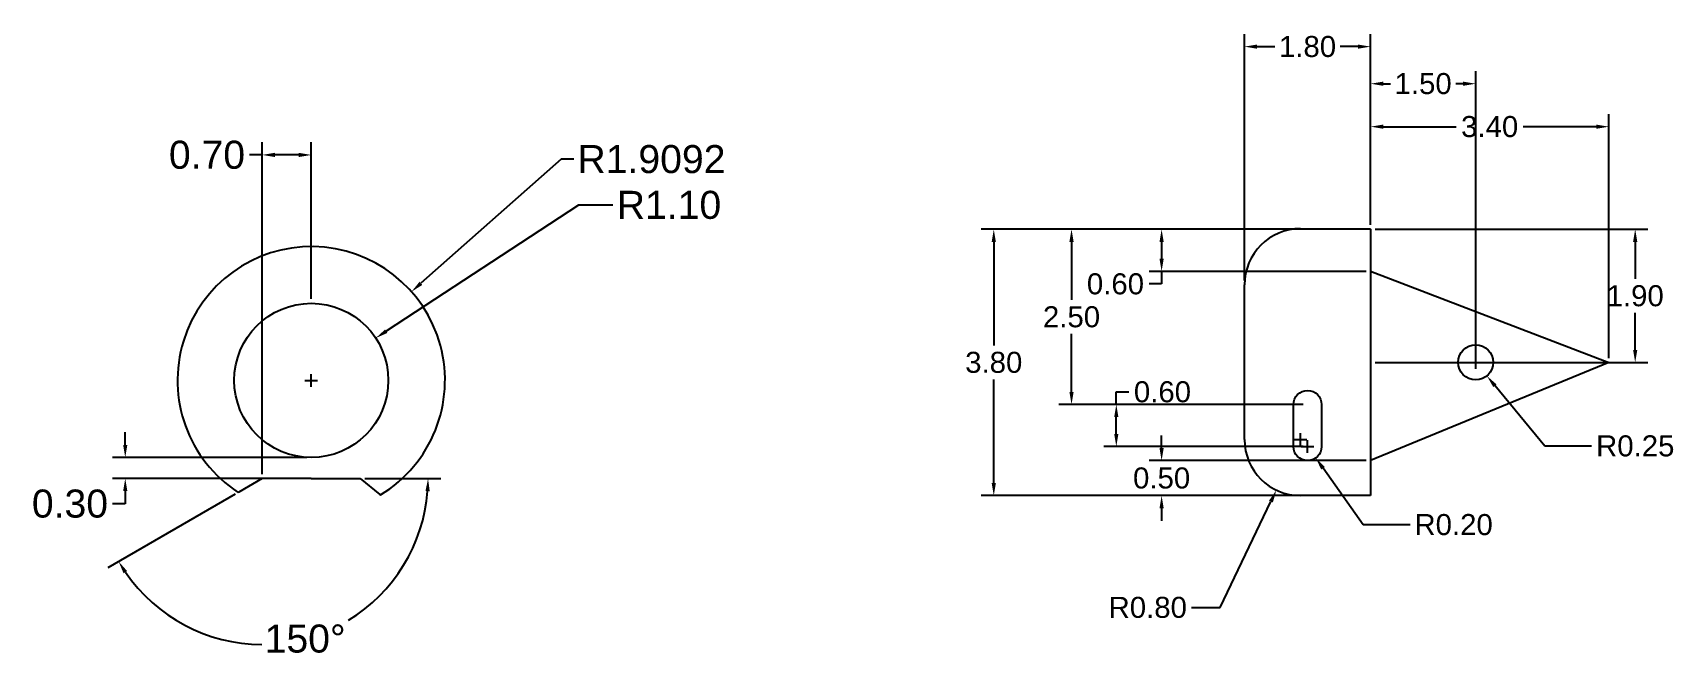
# Model space of a CAD drawing. Header units: inches. Extents: x 19.6 to 43, y 7 to 15.9.
import ezdxf

# ---------------------------------------------------------------- set-up
doc = ezdxf.new("R2010")
doc.units = ezdxf.units.IN
doc.header["$MEASUREMENT"] = 0
for name, color, linetype in [('Acoperire', 1, 'Continuous'), ('Aerisire', 3, 'Continuous'), ('Anotari', 40, 'Continuous'), ('Evacuare', 4, 'Continuous')]:
    doc.layers.add(name, color=color, linetype=linetype)
doc.styles.get("Standard").update_dxf_attribs({"font": 'arial.ttf'})
doc.dimstyles.get("Standard").update_dxf_attribs({"dimtxt": 0.18, "dimasz": 0.18, "dimexe": 0.18, "dimexo": 0.0625, "dimgap": 0.09, "dimtad": 0, "dimtih": 1, "dimtoh": 1, "dimdec": 4, "dimzin": 0, "dimdsep": 46, "dimtxsty": 'Standard', "dimcen": 0.09, "dimadec": 0, "dimazin": 0, "dimtfac": 1, "dimtdec": 4, "dimtofl": 0, "dimtmove": 0, "dimatfit": 3, "dimfxl": 1, "dimtolj": 1, "dimtzin": 0, "dimarcsym": 0})

# ---------------------------------------------------------------- blocks, each defined once
blk = doc.blocks.new('*D16')
at = {"layer": 'Anotari', "color": 0, "lineweight": -2, "transparency": 16777216}
for p, q in [((27.382, 13.48), (24.637, 11.68)), ((27.873, 13.48), (27.382, 13.48)), ((23.567, 10.888), (23.567, 11.068)), ((23.477, 10.978), (23.657, 10.978))]:
    blk.add_line(p, q, dxfattribs=at)
at = {"layer": 'Anotari', "color": 0, "transparency": 16777216}
blk.add_solid([(24.621, 11.705), (24.653, 11.655), (24.487, 11.582)], dxfattribs=at)
at = {"layer": 'Defpoints', "color": 0, "transparency": 16777216}
for p in [(24.487, 11.582), (23.567, 10.978)]:
    blk.add_point(p, dxfattribs=at)
at = {"layer": 'Anotari', "color": 0, "transparency": 16777216, "insert": (28.673, 13.48), "char_height": 0.4, "attachment_point": 5}
blk.add_mtext('\\A1;R1.10', dxfattribs=at)
blk = doc.blocks.new('*D12')
at = {"layer": 'Anotari', "color": 0, "lineweight": -2, "transparency": 16777216}
for p, q in [((27.133, 14.133), (25.132, 12.363)), ((27.313, 14.133), (27.133, 14.133)), ((23.567, 10.888), (23.567, 11.068)), ((23.477, 10.978), (23.657, 10.978))]:
    blk.add_line(p, q, dxfattribs=at)
at = {"layer": 'Anotari', "color": 0, "transparency": 16777216}
blk.add_solid([(25.112, 12.385), (25.151, 12.34), (24.997, 12.243)], dxfattribs=at)
at = {"layer": 'Defpoints', "color": 0, "transparency": 16777216}
for p in [(24.997, 12.243), (23.567, 10.978)]:
    blk.add_point(p, dxfattribs=at)
at = {"layer": 'Anotari', "color": 0, "transparency": 16777216, "insert": (28.423, 14.133), "char_height": 0.4, "attachment_point": 5}
blk.add_mtext('\\A1;R1.9092', dxfattribs=at)
blk = doc.blocks.new('*D13')
at = {"layer": 'Anotari', "color": 0, "lineweight": -2, "transparency": 16777216}
for p, q in [((22.867, 9.641), (22.867, 14.375)), ((23.567, 12.141), (23.567, 14.375)), ((22.867, 14.195), (22.687, 14.195)), ((23.387, 14.195), (23.047, 14.195))]:
    blk.add_line(p, q, dxfattribs=at)
at = {"layer": 'Anotari', "color": 0, "transparency": 16777216}
for points in [[(23.047, 14.225), (23.047, 14.165), (22.867, 14.195)], [(23.387, 14.225), (23.387, 14.165), (23.567, 14.195)]]:
    blk.add_solid(points, dxfattribs=at)
at = {"layer": 'Defpoints', "color": 0, "transparency": 16777216}
for p in [(22.867, 14.195), (23.567, 12.078), (22.867, 9.578)]:
    blk.add_point(p, dxfattribs=at)
at = {"layer": 'Anotari', "color": 0, "transparency": 16777216, "insert": (22.078, 14.195), "char_height": 0.4, "attachment_point": 5}
blk.add_mtext('\\A1;0.70', dxfattribs=at)
blk = doc.blocks.new('*D14')
at = {"layer": 'Anotari', "color": 0, "lineweight": -2, "transparency": 16777216}
for p, q in [((20.911, 10.058), (20.911, 10.238)), ((23.504, 9.878), (20.731, 9.878)), ((23.504, 9.578), (20.731, 9.578)), ((20.911, 9.398), (20.911, 9.218)), ((20.911, 9.218), (20.731, 9.218))]:
    blk.add_line(p, q, dxfattribs=at)
at = {"layer": 'Anotari', "color": 0, "transparency": 16777216}
for points in [[(20.881, 10.058), (20.941, 10.058), (20.911, 9.878)], [(20.881, 9.398), (20.941, 9.398), (20.911, 9.578)]]:
    blk.add_solid(points, dxfattribs=at)
at = {"layer": 'Defpoints', "color": 0, "transparency": 16777216}
for p in [(23.567, 9.878), (20.911, 9.578), (23.567, 9.578)]:
    blk.add_point(p, dxfattribs=at)
at = {"layer": 'Anotari', "color": 0, "transparency": 16777216, "insert": (20.122, 9.218), "char_height": 0.4, "attachment_point": 5}
blk.add_mtext('\\A1;0.30', dxfattribs=at)
blk = doc.blocks.new('*D15')
at = {"layer": 'Anotari', "color": 0, "lineweight": -2, "transparency": 16777216}
for p, q in [((24.329, 9.578), (25.414, 9.578)), ((22.478, 9.354), (20.661, 8.305))]:
    blk.add_line(p, q, dxfattribs=at)
for start, end in [(301.3496, 355.6425), (214.3575, 269.8499)]:
    blk.add_arc((22.867, 9.578), 2.367, start, end, dxfattribs=at)
at = {"layer": 'Anotari', "color": 0, "transparency": 16777216}
for points in [[(25.197, 9.4), (25.257, 9.397), (25.234, 9.578)], [(20.887, 8.226), (20.938, 8.258), (20.816, 8.395)]]:
    blk.add_solid(points, dxfattribs=at)
at = {"layer": 'Defpoints', "color": 0, "transparency": 16777216}
for p in [(22.532, 9.385), (22.867, 9.578), (23.567, 9.578), (24.267, 9.578), (22.456, 7.247)]:
    blk.add_point(p, dxfattribs=at)
at = {"layer": 'Anotari', "color": 0, "transparency": 16777216, "insert": (23.479, 7.292), "char_height": 0.4, "attachment_point": 5}
blk.add_mtext('\\A1;150°', dxfattribs=at)
blk = doc.blocks.new('*D31')
at = {"layer": 'Anotari', "color": 0, "lineweight": -2, "transparency": 16777216}
for p, q in [((36.888, 12.405), (36.888, 15.92)), ((37.068, 15.74), (37.323, 15.74)), ((38.508, 15.74), (38.253, 15.74)), ((38.688, 13.197), (38.688, 15.92))]:
    blk.add_line(p, q, dxfattribs=at)
at = {"layer": 'Anotari', "color": 0, "transparency": 16777216}
for points in [[(37.068, 15.77), (37.068, 15.71), (36.888, 15.74)], [(38.508, 15.77), (38.508, 15.71), (38.688, 15.74)]]:
    blk.add_solid(points, dxfattribs=at)
at = {"layer": 'Defpoints', "color": 0, "transparency": 16777216}
for p in [(38.688, 15.74), (38.688, 13.134), (36.888, 12.343)]:
    blk.add_point(p, dxfattribs=at)
at = {"layer": 'Anotari', "color": 0, "transparency": 16777216, "insert": (37.788, 15.74), "char_height": 0.3, "attachment_point": 5}
blk.add_mtext('\\A1;1.80', dxfattribs=at)
blk = doc.blocks.new('*D32')
at = {"layer": 'Anotari', "color": 0, "lineweight": -2, "transparency": 16777216}
for p, q in [((38.626, 13.134), (33.129, 13.134)), ((33.309, 12.954), (33.309, 11.478)), ((33.309, 9.514), (33.309, 10.991)), ((38.626, 9.334), (33.129, 9.334))]:
    blk.add_line(p, q, dxfattribs=at)
at = {"layer": 'Anotari', "color": 0, "transparency": 16777216}
for points in [[(33.279, 12.954), (33.339, 12.954), (33.309, 13.134)], [(33.279, 9.514), (33.339, 9.514), (33.309, 9.334)]]:
    blk.add_solid(points, dxfattribs=at)
at = {"layer": 'Defpoints', "color": 0, "transparency": 16777216}
for p in [(38.688, 13.134), (33.309, 9.334), (38.688, 9.334)]:
    blk.add_point(p, dxfattribs=at)
at = {"layer": 'Anotari', "color": 0, "transparency": 16777216, "insert": (33.309, 11.234), "char_height": 0.3, "attachment_point": 5}
blk.add_mtext('\\A1;3.80', dxfattribs=at)
blk = doc.blocks.new('*D33')
at = {"layer": 'Anotari', "color": 0, "lineweight": -2, "transparency": 16777216}
for p, q in [((38.626, 13.134), (35.525, 13.134)), ((35.705, 12.954), (35.705, 12.714)), ((38.626, 12.534), (35.525, 12.534)), ((35.705, 12.534), (35.705, 12.354)), ((35.705, 12.354), (35.525, 12.354))]:
    blk.add_line(p, q, dxfattribs=at)
at = {"layer": 'Anotari', "color": 0, "transparency": 16777216}
for points in [[(35.675, 12.954), (35.735, 12.954), (35.705, 13.134)], [(35.675, 12.714), (35.735, 12.714), (35.705, 12.534)]]:
    blk.add_solid(points, dxfattribs=at)
at = {"layer": 'Defpoints', "color": 0, "transparency": 16777216}
for p in [(38.688, 13.134), (35.705, 12.534), (38.688, 12.534)]:
    blk.add_point(p, dxfattribs=at)
at = {"layer": 'Anotari', "color": 0, "transparency": 16777216, "insert": (35.046, 12.354), "char_height": 0.3, "attachment_point": 5}
blk.add_mtext('\\A1;0.60', dxfattribs=at)
blk = doc.blocks.new('*D34')
at = {"layer": 'Anotari', "color": 0, "lineweight": -2, "transparency": 16777216}
for p, q in [((35.705, 10.014), (35.705, 10.194)), ((38.626, 9.834), (35.525, 9.834)), ((38.626, 9.334), (35.525, 9.334)), ((35.705, 9.154), (35.705, 8.974))]:
    blk.add_line(p, q, dxfattribs=at)
at = {"layer": 'Anotari', "color": 0, "transparency": 16777216}
for points in [[(35.675, 10.014), (35.735, 10.014), (35.705, 9.834)], [(35.675, 9.154), (35.735, 9.154), (35.705, 9.334)]]:
    blk.add_solid(points, dxfattribs=at)
at = {"layer": 'Defpoints', "color": 0, "transparency": 16777216}
for p in [(35.705, 9.834), (38.688, 9.834), (38.688, 9.334)]:
    blk.add_point(p, dxfattribs=at)
at = {"layer": 'Anotari', "color": 0, "transparency": 16777216, "insert": (35.705, 9.584), "char_height": 0.3, "attachment_point": 5}
blk.add_mtext('\\A1;0.50', dxfattribs=at)
blk = doc.blocks.new('*D35')
at = {"layer": 'Anotari', "color": 0, "lineweight": -2, "transparency": 16777216}
for p, q in [((38.688, 13.197), (38.688, 15.391)), ((40.188, 11.297), (40.188, 15.391)), ((38.868, 15.211), (38.973, 15.211)), ((40.008, 15.211), (39.903, 15.211))]:
    blk.add_line(p, q, dxfattribs=at)
at = {"layer": 'Anotari', "color": 0, "transparency": 16777216}
for points in [[(38.868, 15.241), (38.868, 15.181), (38.688, 15.211)], [(40.008, 15.241), (40.008, 15.181), (40.188, 15.211)]]:
    blk.add_solid(points, dxfattribs=at)
at = {"layer": 'Defpoints', "color": 0, "transparency": 16777216}
for p in [(38.688, 15.211), (38.688, 13.134), (40.188, 11.234)]:
    blk.add_point(p, dxfattribs=at)
at = {"layer": 'Anotari', "color": 0, "transparency": 16777216, "insert": (39.438, 15.211), "char_height": 0.3, "attachment_point": 5}
blk.add_mtext('\\A1;1.50', dxfattribs=at)
blk = doc.blocks.new('*D36')
at = {"layer": 'Anotari', "color": 0, "lineweight": -2, "transparency": 16777216}
for p, q in [((38.626, 13.134), (34.239, 13.134)), ((34.419, 12.954), (34.419, 12.127)), ((34.419, 10.814), (34.419, 11.641)), ((37.726, 10.634), (34.239, 10.634))]:
    blk.add_line(p, q, dxfattribs=at)
at = {"layer": 'Anotari', "color": 0, "transparency": 16777216}
for points in [[(34.389, 12.954), (34.449, 12.954), (34.419, 13.134)], [(34.389, 10.814), (34.449, 10.814), (34.419, 10.634)]]:
    blk.add_solid(points, dxfattribs=at)
at = {"layer": 'Defpoints', "color": 0, "transparency": 16777216}
for p in [(34.419, 13.134), (38.688, 13.134), (37.788, 10.634)]:
    blk.add_point(p, dxfattribs=at)
at = {"layer": 'Anotari', "color": 0, "transparency": 16777216, "insert": (34.419, 11.884), "char_height": 0.3, "attachment_point": 5}
blk.add_mtext('\\A1;2.50', dxfattribs=at)
blk = doc.blocks.new('*D37')
at = {"layer": 'Anotari', "color": 0, "lineweight": -2, "transparency": 16777216}
for p, q in [((35.058, 10.634), (35.058, 10.814)), ((35.058, 10.814), (35.238, 10.814)), ((37.726, 10.634), (34.878, 10.634)), ((35.058, 10.214), (35.058, 10.454)), ((37.726, 10.034), (34.878, 10.034))]:
    blk.add_line(p, q, dxfattribs=at)
at = {"layer": 'Anotari', "color": 0, "transparency": 16777216}
for points in [[(35.028, 10.454), (35.088, 10.454), (35.058, 10.634)], [(35.028, 10.214), (35.088, 10.214), (35.058, 10.034)]]:
    blk.add_solid(points, dxfattribs=at)
at = {"layer": 'Defpoints', "color": 0, "transparency": 16777216}
for p in [(35.058, 10.634), (37.788, 10.634), (37.788, 10.034)]:
    blk.add_point(p, dxfattribs=at)
at = {"layer": 'Anotari', "color": 0, "transparency": 16777216, "insert": (35.717, 10.814), "char_height": 0.3, "attachment_point": 5}
blk.add_mtext('\\A1;0.60', dxfattribs=at)
blk = doc.blocks.new('*D38')
at = {"layer": 'Anotari', "color": 0, "lineweight": -2, "transparency": 16777216}
for p, q in [((38.751, 13.134), (42.645, 13.134)), ((42.465, 12.954), (42.465, 12.427)), ((42.465, 11.414), (42.465, 11.941)), ((38.751, 11.234), (42.645, 11.234))]:
    blk.add_line(p, q, dxfattribs=at)
at = {"layer": 'Anotari', "color": 0, "transparency": 16777216}
for points in [[(42.435, 12.954), (42.495, 12.954), (42.465, 13.134)], [(42.435, 11.414), (42.495, 11.414), (42.465, 11.234)]]:
    blk.add_solid(points, dxfattribs=at)
at = {"layer": 'Defpoints', "color": 0, "transparency": 16777216}
for p in [(38.688, 13.134), (42.465, 13.134), (38.688, 11.234)]:
    blk.add_point(p, dxfattribs=at)
at = {"layer": 'Anotari', "color": 0, "transparency": 16777216, "insert": (42.465, 12.184), "char_height": 0.3, "attachment_point": 5}
blk.add_mtext('\\A1;1.90', dxfattribs=at)
blk = doc.blocks.new('*D30')
at = {"layer": 'Anotari', "color": 0, "lineweight": -2, "transparency": 16777216}
for p, q in [((38.688, 13.197), (38.688, 14.778)), ((42.088, 11.297), (42.088, 14.778)), ((38.868, 14.598), (39.909, 14.598)), ((41.908, 14.598), (40.867, 14.598))]:
    blk.add_line(p, q, dxfattribs=at)
at = {"layer": 'Anotari', "color": 0, "transparency": 16777216}
for points in [[(38.868, 14.628), (38.868, 14.568), (38.688, 14.598)], [(41.908, 14.628), (41.908, 14.568), (42.088, 14.598)]]:
    blk.add_solid(points, dxfattribs=at)
at = {"layer": 'Defpoints', "color": 0, "transparency": 16777216}
for p in [(42.088, 14.598), (38.688, 13.134), (42.088, 11.234)]:
    blk.add_point(p, dxfattribs=at)
at = {"layer": 'Anotari', "color": 0, "transparency": 16777216, "insert": (40.388, 14.598), "char_height": 0.3, "attachment_point": 5}
blk.add_mtext('\\A1;3.40', dxfattribs=at)
blk = doc.blocks.new('*D39')
at = {"layer": 'Anotari', "color": 0, "lineweight": -2, "transparency": 16777216}
for p, q in [((40.188, 11.144), (40.188, 11.324)), ((40.098, 11.234), (40.278, 11.234)), ((41.175, 10.042), (40.462, 10.903)), ((41.842, 10.042), (41.175, 10.042))]:
    blk.add_line(p, q, dxfattribs=at)
at = {"layer": 'Anotari', "color": 0, "transparency": 16777216}
blk.add_solid([(40.485, 10.922), (40.439, 10.884), (40.348, 11.042)], dxfattribs=at)
at = {"layer": 'Defpoints', "color": 0, "transparency": 16777216}
for p in [(40.188, 11.234), (40.348, 11.042)]:
    blk.add_point(p, dxfattribs=at)
at = {"layer": 'Anotari', "color": 0, "transparency": 16777216, "insert": (42.466, 10.042), "char_height": 0.3, "attachment_point": 5}
blk.add_mtext('\\A1;R0.25', dxfattribs=at)
blk = doc.blocks.new('*D40')
at = {"layer": 'Anotari', "color": 0, "lineweight": -2, "transparency": 16777216}
for p, q in [((37.788, 9.944), (37.788, 10.124)), ((37.698, 10.034), (37.878, 10.034)), ((38.582, 8.919), (38.009, 9.725)), ((39.251, 8.919), (38.582, 8.919))]:
    blk.add_line(p, q, dxfattribs=at)
at = {"layer": 'Anotari', "color": 0, "transparency": 16777216}
blk.add_solid([(38.033, 9.742), (37.984, 9.707), (37.904, 9.871)], dxfattribs=at)
at = {"layer": 'Defpoints', "color": 0, "transparency": 16777216}
for p in [(37.788, 10.034), (37.904, 9.871)]:
    blk.add_point(p, dxfattribs=at)
at = {"layer": 'Anotari', "color": 0, "transparency": 16777216, "insert": (39.873, 8.919), "char_height": 0.3, "attachment_point": 5}
blk.add_mtext('\\A1;R0.20', dxfattribs=at)
blk = doc.blocks.new('*D41')
at = {"layer": 'Anotari', "color": 0, "lineweight": -2, "transparency": 16777216}
for p, q in [((37.598, 10.134), (37.778, 10.134)), ((37.688, 10.044), (37.688, 10.224)), ((36.543, 7.738), (37.266, 9.25)), ((36.13, 7.738), (36.543, 7.738))]:
    blk.add_line(p, q, dxfattribs=at)
at = {"layer": 'Anotari', "color": 0, "transparency": 16777216}
blk.add_solid([(37.238, 9.263), (37.293, 9.237), (37.343, 9.412)], dxfattribs=at)
at = {"layer": 'Defpoints', "color": 0, "transparency": 16777216}
for p in [(37.688, 10.134), (37.343, 9.412)]:
    blk.add_point(p, dxfattribs=at)
at = {"layer": 'Anotari', "color": 0, "transparency": 16777216, "insert": (35.507, 7.738), "char_height": 0.3, "attachment_point": 5}
blk.add_mtext('\\A1;R0.80', dxfattribs=at)

msp = doc.modelspace()

# ---------------------------------------------------------------- linework, layer by layer
at = {"layer": 'Acoperire'}
for p, q in [((37.68817, 13.14286), (38.68817, 13.14286)), ((38.68817, 13.13425), (38.68817, 13.14286)), ((38.68817, 13.13425), (38.68817, 9.33425)), ((38.68817, 12.53425), (42.08817, 11.23425)), ((36.88817, 12.33425), (36.88817, 12.34286)), ((36.88817, 10.13425), (36.88817, 12.33425)), ((42.08817, 11.23425), (38.68817, 9.83425)), ((38.68817, 9.33425), (37.68817, 9.33425))]:
    msp.add_line(p, q, dxfattribs=at)
msp.add_circle((23.56659, 10.97846), 1.1, dxfattribs=at)
for centre, radius, start, end in [((37.68817, 12.34286), 0.8, 90, 180), ((23.56659, 10.97846), 1.90919, 301.175579, 236.854664), ((37.68817, 10.13425), 0.8, 180, 270)]:
    msp.add_arc(centre, radius, start, end, dxfattribs=at)
at = {"layer": 'Aerisire'}
for p, q in [((22.53164, 9.38507), (22.52271, 9.37992)), ((22.86659, 9.57846), (22.53164, 9.38507)), ((23.56659, 9.57846), (22.86659, 9.57846)), ((23.56659, 9.57846), (24.26659, 9.57846)), ((24.26659, 9.57846), (24.54731, 9.35113)), ((24.54731, 9.35113), (24.55491, 9.34498))]:
    msp.add_line(p, q, dxfattribs=at)
msp.add_lwpolyline([(37.98817, 10.03425, -0.41421356), (37.78817, 9.83425, -0.41421356), (37.58817, 10.03425), (37.58817, 10.63425, -0.41421356), (37.78817, 10.83425, -0.41421356), (37.98817, 10.63425)], format="xyb", close=True, dxfattribs=at)
at = {"layer": 'Evacuare'}
msp.add_circle((40.18817, 11.23425), 0.25, dxfattribs=at)

# ---------------------------------------------------------------- dimensions: what is measured, and where the dimension line sits
at = {"layer": 'Anotari'}
for base, p1, p2, override, picture, middle in [((38.68817, 15.7402), (36.88817, 12.34286), (38.68817, 13.13425), {"dimtxt": 0.3, "dimdec": 2}, '*D31', (37.78817, 15.7402)), ((38.68817, 15.2108), (40.18817, 11.23425), (38.68817, 13.13425), {"dimtxt": 0.3, "dimdec": 2}, '*D35', (39.43817, 15.2108)), ((42.08817, 14.59822), (38.68817, 13.13425), (42.08817, 11.23425), {"dimtxt": 0.3, "dimdec": 2}, '*D30', (40.38817, 14.59822)), ((22.86659, 14.19524), (23.56659, 12.07846), (22.86659, 9.57846), {"dimtxt": 0.4, "dimdec": 2}, '*D13', (22.07776, 14.19524))]:
    dim = msp.add_linear_dim(base=base, p1=p1, p2=p2, dimstyle='Standard', override=override, dxfattribs=at)
    dim.commit()
    dim.dimension.update_dxf_attribs({"geometry": picture, "text_midpoint": middle})
for center, mpoint, override, picture, middle in [((23.56659, 10.97846), (24.99668, 12.2433), {"dimtxt": 0.4}, '*D12', (28.42298, 14.13305)), ((23.56659, 10.97846), (24.4865, 11.58158), {"dimtxt": 0.4, "dimdec": 2}, '*D16', (28.67325, 13.48014)), ((40.18817, 11.23425), (40.34758, 11.04167), {"dimtxt": 0.3, "dimdec": 2}, '*D39', (42.46597, 10.04218)), ((37.68817, 10.13425), (37.34317, 9.41246), {"dimtxt": 0.3, "dimdec": 2}, '*D41', (35.50714, 7.73816)), ((37.78817, 10.03425), (37.9042, 9.87135), {"dimtxt": 0.3, "dimdec": 2}, '*D40', (39.87345, 8.91912))]:
    dim = msp.add_radius_dim(center=center, mpoint=mpoint, dimstyle='Standard', override=override, dxfattribs=at)
    dim.commit()
    dim.dimension.update_dxf_attribs({"geometry": picture, "text_midpoint": middle, "dimtype": 164})
for base, p1, p2, override, picture, middle in [((33.30852, 9.33425), (38.68817, 13.13425), (38.68817, 9.33425), {"dimtxt": 0.3, "dimdec": 2}, '*D32', (33.30852, 11.23425)), ((34.4191, 13.13425), (37.78817, 10.63425), (38.68817, 13.13425), {"dimtxt": 0.3, "dimdec": 2}, '*D36', (34.4191, 11.88425)), ((35.70479, 12.53425), (38.68817, 13.13425), (38.68817, 12.53425), {"dimtxt": 0.3, "dimdec": 2}, '*D33', (35.04567, 12.35425)), ((42.46483, 13.13425), (38.68817, 11.23425), (38.68817, 13.13425), {"dimtxt": 0.3, "dimdec": 2}, '*D38', (42.46483, 12.18425)), ((35.05765, 10.63425), (37.78817, 10.03425), (37.78817, 10.63425), {"dimtxt": 0.3, "dimdec": 2}, '*D37', (35.71677, 10.81425)), ((20.91068, 9.57846), (23.56659, 9.87846), (23.56659, 9.57846), {"dimtxt": 0.4, "dimdec": 2}, '*D14', (20.12186, 9.21846)), ((35.70479, 9.83425), (38.68817, 9.33425), (38.68817, 9.83425), {"dimtxt": 0.3, "dimdec": 2}, '*D34', (35.70479, 9.58425))]:
    dim = msp.add_linear_dim(base=base, p1=p1, p2=p2, angle=90, dimstyle='Standard', override=override, dxfattribs=at)
    dim.commit()
    dim.dimension.update_dxf_attribs({"geometry": picture, "text_midpoint": middle})
dim = msp.add_angular_dim_2l(base=(22.4555, 7.24706), line1=((23.56659, 9.57846), (24.26659, 9.57846)), line2=((22.86659, 9.57846), (22.53164, 9.38507)), dimstyle='Standard', override={"dimtxt": 0.4}, dxfattribs=at)
dim.commit()
dim.dimension.update_dxf_attribs({"geometry": '*D15', "text_midpoint": (23.47931, 7.29176)})

doc.saveas('drawing.dxf')
